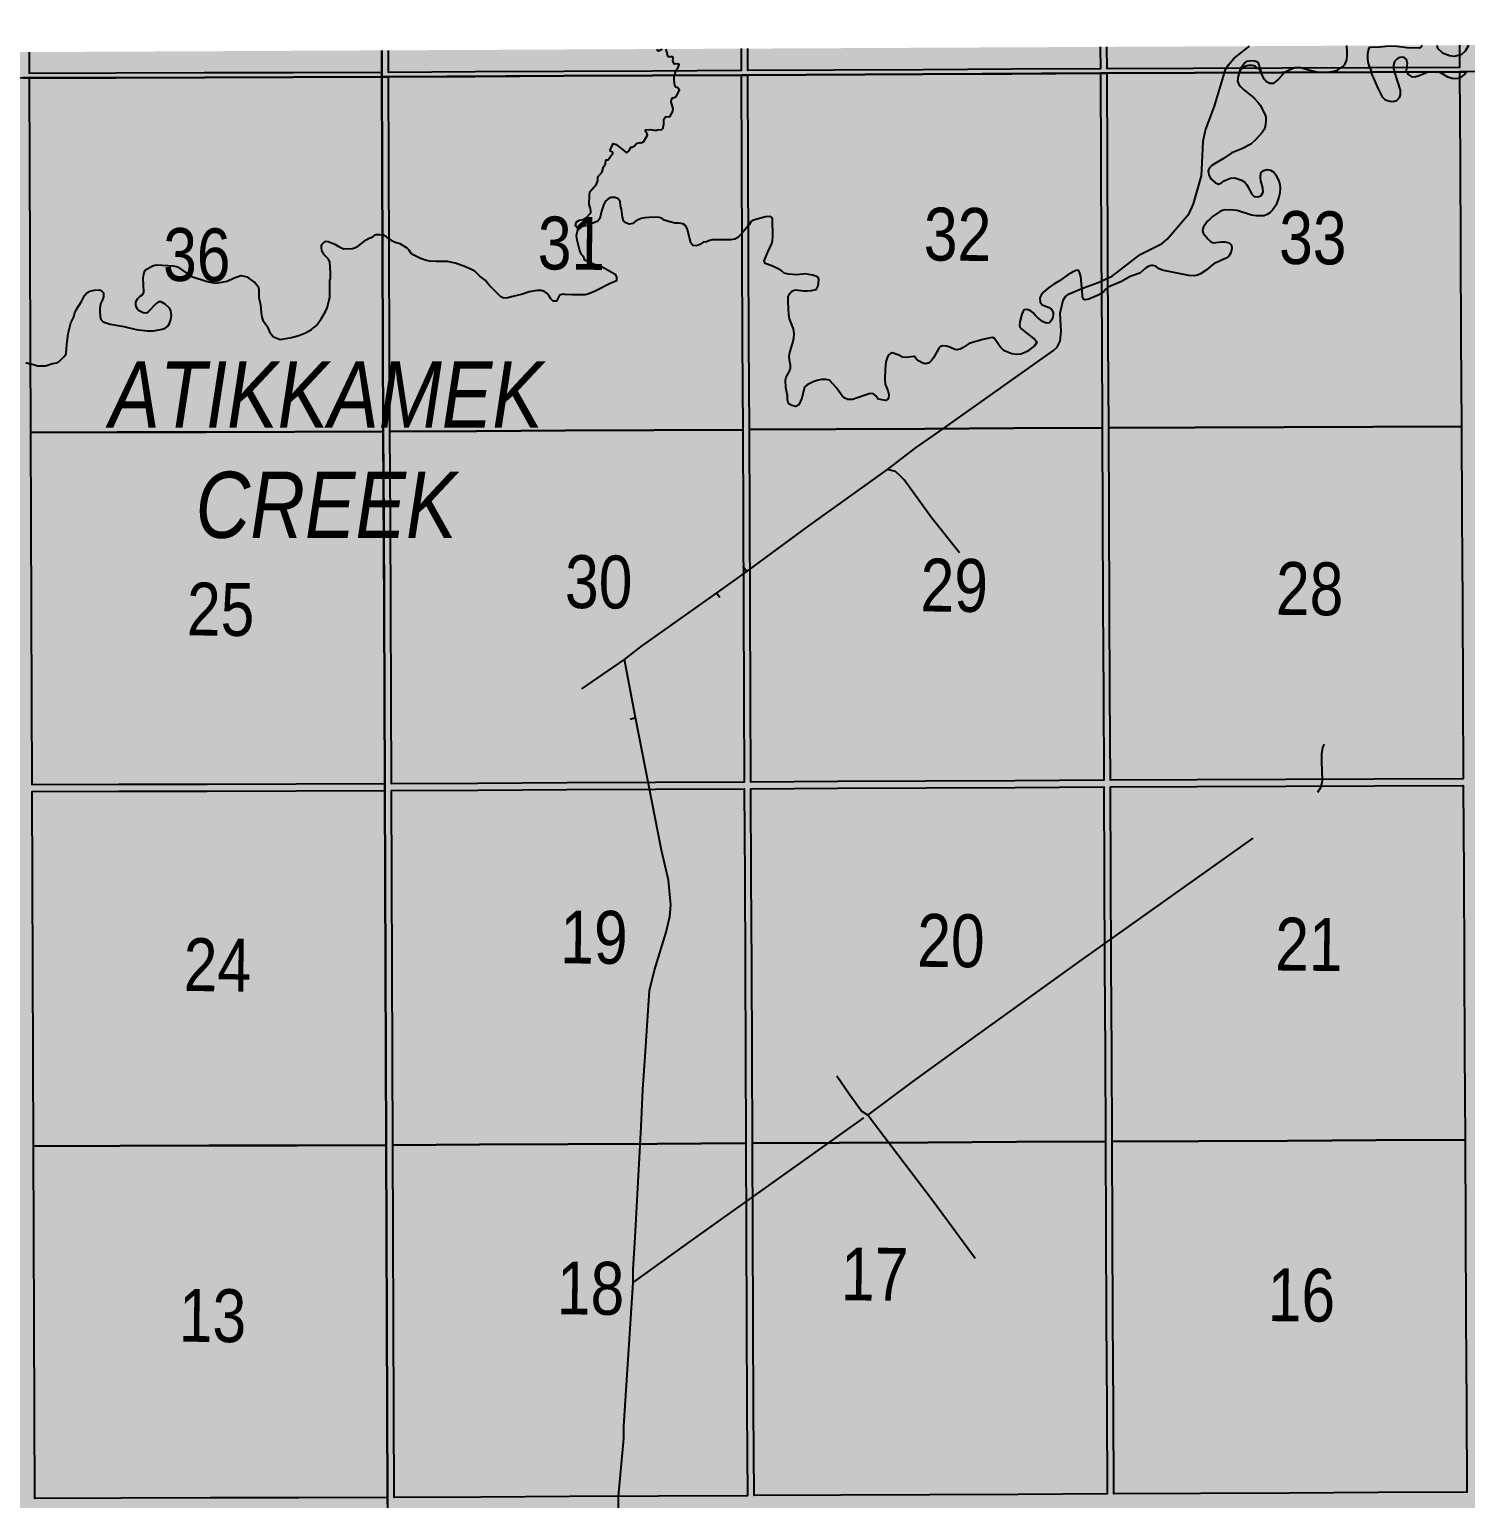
# Model space of a CAD drawing. Extents: x 513823 to 521440, y 6029490 to 6033352.
# Drawn here: x 518799.2 to 519016.2, y 6030635.1 to 6030857 of the extents above; entities that cross this region are included whole.
import ezdxf

# ---------------------------------------------------------------- set-up
doc = ezdxf.new("R2010")
doc.units = 0
doc.header["$LTSCALE"] = 5
doc.linetypes.add('DASHED2', pattern=[9.525, 6.35, -3.175])
for name, color, linetype in [('RoadSeg', 57, 'DASHED2'), ('T-WATER', 160, 'Continuous'), ('Townships', 57, 'Continuous')]:
    doc.layers.add(name, color=color, linetype=linetype)
doc.layers.add('ROUTE-MAP-BACKGROUND-H', color=7, linetype='Continuous', true_color=0xf0ebff)
doc.layers.add('Sections', color=7, linetype='Continuous', true_color=0x13f661)
doc.styles.add('120', font='ARIALN.TTF', dxfattribs={"height": 13})
doc.styles.add('TXT', font='ARIALN.TTF', dxfattribs={"height": 0.2})

msp = doc.modelspace()

# ---------------------------------------------------------------- hatches: boundary and pattern name
at = {"layer": 'ROUTE-MAP-BACKGROUND-H'}
h = msp.add_hatch(color=256, dxfattribs=at)
h.dxf.hatch_style = 1
h.paths.add_polyline_path([(519556.633, 6029881.078), (518576.608, 6029875.664), (518575.923, 6030199.848), (518525.91, 6030199.804), (518524.729, 6030852.267), (519506.704, 6030857.03), (519512.062, 6030209.867), (519553.826, 6030210.196)])

# ---------------------------------------------------------------- linework, layer by layer
at = {"layer": 'RoadSeg'}
for p, q in [((518957.84, 6030817.741), (518958.472, 6030818.007)), ((518907.625, 6030775.152), (518907.025, 6030775.917)), ((518903.03, 6030771.888), (518907.625, 6030775.152)), ((518903.529, 6030771.189), (518903.03, 6030771.888)), ((518882.684, 6030757.403), (518889.144, 6030761.866)), ((518890.809, 6030753.108), (518889.144, 6030761.866)), ((518890.01, 6030752.841), (518890.809, 6030753.108))]:
    msp.add_line(p, q, dxfattribs=at)
for points in [[(518958.472, 6030818.007), (518960.67, 6030818.773), (518962.801, 6030819.739), (518966.997, 6030823.035), (518970.326, 6030824.667), (518971.092, 6030825.366), (518974.422, 6030829.229), (518975.088, 6030830.661), (518976.287, 6030834.923), (518976.453, 6030837.92), (518976.553, 6030840.151), (518976.886, 6030841.783), (518978.252, 6030845.412), (518979.883, 6030850.973), (518980.34, 6030851.685), (518981.215, 6030852.705), (518983.51, 6030854.493)], [(519011.802, 6030854.63), (519011.917, 6030854.17), (519012.683, 6030853.471), (519013.715, 6030853.104), (519014.514, 6030853.004), (519015.58, 6030853.271), (519016.179, 6030853.804), (519016.661, 6030854.654)], [(518928.846, 6030790.562), (518933.198, 6030793.866), (518936.795, 6030796.396), (518953.943, 6030808.517), (518954.476, 6030809.05), (518954.942, 6030809.916), (518955.076, 6030811.414), (518954.909, 6030814.145), (518955.375, 6030816.109), (518955.742, 6030816.675), (518956.274, 6030817.108), (518957.84, 6030817.741)], [(518907.625, 6030775.152), (518916.982, 6030782.045), (518928.846, 6030790.562)], [(518939.725, 6030777.949), (518935.563, 6030783.21), (518931.367, 6030788.971), (518930.768, 6030789.604), (518930.079, 6030790.242), (518928.846, 6030790.562)], [(518889.144, 6030761.866), (518891.641, 6030763.797), (518903.03, 6030771.888)], [(518890.443, 6030667.73), (518890.443, 6030669.695), (518890.76, 6030674.61), (518891.641, 6030691.239), (518891.901, 6030696.898), (518892.241, 6030701.928), (518892.907, 6030711.851), (518893.639, 6030714.914), (518895.438, 6030720.675), (518895.97, 6030723.039), (518896.137, 6030724.771), (518895.771, 6030728.533), (518894.705, 6030733.029), (518890.809, 6030753.108)], [(518925.86, 6030693.002), (518932.632, 6030698.065), (518941.19, 6030704.225), (518958.206, 6030716.479), (518993.869, 6030741.786), (518994.368, 6030742.619), (518994.535, 6030743.551), (518994.468, 6030746.415), (518994.468, 6030747.614), (518994.601, 6030748.546), (518994.834, 6030749.045)], [(518925.86, 6030693.002), (518924.905, 6030693.641), (518923.042, 6030696.2), (518921.211, 6030698.897)], [(518890.443, 6030667.73), (518899.4, 6030674.19), (518925.86, 6030693.002)], [(518942.089, 6030671.359), (518938.093, 6030676.854), (518935.496, 6030680.35), (518927.404, 6030691.005), (518925.86, 6030693.002)], [(518896.503, 6030621.178), (518888.578, 6030632.067), (518888.212, 6030633.232), (518888.245, 6030635.43), (518889.044, 6030644.187), (518889.044, 6030646.019), (518890.443, 6030667.73)]]:
    msp.add_lwpolyline(points, dxfattribs=at)
at = {"layer": 'Sections', "color": 8}
for points in [[(518852.478, 6030853.857), (518852.491, 6030850.523), (518839.099, 6030850.484), (518825.708, 6030850.444), (518812.317, 6030850.405), (518799.26, 6030850.366), (518799.248, 6030853.599)], [(518906.737, 6030854.12), (518906.752, 6030850.8), (518893.354, 6030850.731), (518879.956, 6030850.663), (518866.558, 6030850.595), (518853.495, 6030850.528), (518853.482, 6030853.862)], [(518960.998, 6030854.384), (518961.013, 6030851.076), (518947.615, 6030851.008), (518934.217, 6030850.94), (518920.819, 6030850.871), (518907.756, 6030850.805), (518907.742, 6030854.125)], [(519015.25, 6030854.647), (519015.267, 6030851.287), (519001.871, 6030851.235), (518988.475, 6030851.183), (518975.078, 6030851.131), (518962.017, 6030851.08), (518962.002, 6030854.388)]]:
    msp.add_lwpolyline(points, dxfattribs=at)
for points in [[(518812.519, 6030796.173), (518799.458, 6030796.136), (518799.409, 6030809.526), (518799.36, 6030822.915), (518799.311, 6030836.306), (518799.263, 6030849.697), (518812.319, 6030849.735), (518825.711, 6030849.775), (518839.102, 6030849.814), (518852.493, 6030849.854), (518852.547, 6030836.461), (518852.6, 6030823.069), (518852.654, 6030809.678), (518852.707, 6030796.287), (518839.311, 6030796.249), (518825.915, 6030796.211)], [(518866.779, 6030796.358), (518853.712, 6030796.292), (518853.658, 6030809.683), (518853.604, 6030823.074), (518853.551, 6030836.466), (518853.498, 6030849.859), (518866.561, 6030849.925), (518879.959, 6030849.994), (518893.357, 6030850.062), (518906.755, 6030850.13), (518906.812, 6030836.738), (518906.87, 6030823.345), (518906.929, 6030809.954), (518906.987, 6030796.563), (518893.585, 6030796.495), (518880.182, 6030796.426)], [(518921.059, 6030796.634), (518907.991, 6030796.568), (518907.933, 6030809.959), (518907.875, 6030823.35), (518907.817, 6030836.743), (518907.759, 6030850.135), (518920.822, 6030850.202), (518934.22, 6030850.27), (518947.618, 6030850.338), (518961.016, 6030850.407), (518961.078, 6030837.014), (518961.141, 6030823.621), (518961.204, 6030810.23), (518961.267, 6030796.838), (518947.864, 6030796.77), (518934.462, 6030796.702)], [(518975.337, 6030796.896), (518962.271, 6030796.842), (518962.208, 6030810.234), (518962.145, 6030823.625), (518962.083, 6030837.018), (518962.02, 6030850.411), (518975.081, 6030850.461), (518988.478, 6030850.513), (519001.874, 6030850.565), (519015.27, 6030850.617), (519015.338, 6030837.227), (519015.406, 6030823.837), (519015.473, 6030810.448), (519015.541, 6030797.059), (519002.14, 6030797.005), (518988.739, 6030796.95)], [(518812.72, 6030742.95), (518799.654, 6030742.914), (518799.606, 6030755.969), (518799.557, 6030769.358), (518799.508, 6030782.747), (518799.458, 6030796.136), (518812.519, 6030796.173), (518825.915, 6030796.211), (518839.311, 6030796.249), (518852.707, 6030796.287), (518852.761, 6030782.896), (518852.815, 6030769.505), (518852.869, 6030756.114), (518852.921, 6030743.058), (518839.521, 6030743.022), (518826.12, 6030742.986)], [(518866.998, 6030743.129), (518853.926, 6030743.063), (518853.873, 6030756.119), (518853.819, 6030769.51), (518853.766, 6030782.901), (518853.712, 6030796.292), (518866.779, 6030796.358), (518880.182, 6030796.426), (518893.585, 6030796.495), (518906.987, 6030796.563), (518907.046, 6030783.171), (518907.104, 6030769.78), (518907.162, 6030756.389), (518907.219, 6030743.333), (518893.812, 6030743.265), (518880.405, 6030743.197)], [(518921.296, 6030743.404), (518908.224, 6030743.338), (518908.167, 6030756.394), (518908.108, 6030769.785), (518908.05, 6030783.176), (518907.991, 6030796.568), (518921.059, 6030796.634), (518934.462, 6030796.702), (518947.864, 6030796.77), (518961.267, 6030796.838), (518961.33, 6030783.447), (518961.393, 6030770.055), (518961.456, 6030756.664), (518961.517, 6030743.607), (518948.11, 6030743.539), (518934.703, 6030743.471)], [(518975.593, 6030743.667), (518962.521, 6030743.611), (518962.46, 6030756.668), (518962.397, 6030770.059), (518962.334, 6030783.451), (518962.271, 6030796.842), (518975.337, 6030796.896), (518988.739, 6030796.95), (519002.14, 6030797.005), (519015.541, 6030797.059), (519015.609, 6030783.671), (519015.677, 6030770.282), (519015.745, 6030756.893), (519015.811, 6030743.839), (519002.405, 6030743.781), (518988.999, 6030743.724)], [(518867.222, 6030688.561), (518854.145, 6030688.496), (518854.091, 6030701.886), (518854.037, 6030715.277), (518853.984, 6030728.668), (518853.93, 6030742.059), (518867.002, 6030742.125), (518880.409, 6030742.193), (518893.817, 6030742.261), (518907.224, 6030742.328), (518907.282, 6030728.937), (518907.341, 6030715.546), (518907.399, 6030702.155), (518907.457, 6030688.764), (518894.046, 6030688.696), (518880.634, 6030688.629)], [(518921.538, 6030688.834), (518908.462, 6030688.769), (518908.403, 6030702.16), (518908.345, 6030715.551), (518908.286, 6030728.942), (518908.228, 6030742.333), (518921.3, 6030742.4), (518934.708, 6030742.467), (518948.115, 6030742.535), (518961.522, 6030742.603), (518961.585, 6030729.211), (518961.648, 6030715.82), (518961.711, 6030702.428), (518961.774, 6030689.037), (518948.362, 6030688.969), (518934.95, 6030688.902)], [(519016.088, 6030689.279), (519002.677, 6030689.219), (518989.266, 6030689.159), (518975.854, 6030689.099), (518962.778, 6030689.041), (518962.715, 6030702.433), (518962.652, 6030715.824), (518962.589, 6030729.216), (518962.526, 6030742.607), (518975.597, 6030742.663), (518989.004, 6030742.72), (519002.41, 6030742.777), (519015.816, 6030742.834), (519015.884, 6030729.446), (519015.952, 6030716.057), (519016.02, 6030702.668)], [(518812.925, 6030688.387), (518799.855, 6030688.353), (518799.806, 6030701.742), (518799.757, 6030715.132), (518799.707, 6030728.521), (518799.658, 6030741.91), (518812.724, 6030741.945), (518826.124, 6030741.982), (518839.525, 6030742.018), (518852.926, 6030742.054), (518852.979, 6030728.663), (518853.033, 6030715.272), (518853.087, 6030701.881), (518853.141, 6030688.491), (518839.736, 6030688.456), (518826.331, 6030688.421)], [(518962.778, 6030689.041), (518975.854, 6030689.099), (518989.266, 6030689.159), (519002.677, 6030689.219), (519016.088, 6030689.279), (519016.156, 6030675.89), (519016.224, 6030662.501), (519016.292, 6030649.112), (519016.358, 6030636.058), (519002.942, 6030635.995), (518989.526, 6030635.933), (518976.11, 6030635.871), (518963.029, 6030635.81), (518962.967, 6030648.867), (518962.904, 6030662.258), (518962.841, 6030675.65)], [(518813.126, 6030635.163), (518800.051, 6030635.131), (518800.003, 6030648.185), (518799.954, 6030661.575), (518799.905, 6030674.964), (518799.855, 6030688.353), (518812.925, 6030688.387), (518826.331, 6030688.421), (518839.736, 6030688.456), (518853.141, 6030688.491), (518853.195, 6030675.1), (518853.249, 6030661.709), (518853.302, 6030648.318), (518853.355, 6030635.262), (518839.945, 6030635.229), (518826.536, 6030635.196)], [(518867.441, 6030635.332), (518854.359, 6030635.267), (518854.307, 6030648.323), (518854.253, 6030661.714), (518854.199, 6030675.105), (518854.145, 6030688.496), (518867.222, 6030688.561), (518880.634, 6030688.629), (518894.046, 6030688.696), (518907.457, 6030688.764), (518907.516, 6030675.372), (518907.574, 6030661.981), (518907.633, 6030648.59), (518907.69, 6030635.534), (518894.273, 6030635.466), (518880.857, 6030635.399)], [(518921.775, 6030635.604), (518908.694, 6030635.539), (518908.637, 6030648.595), (518908.578, 6030661.986), (518908.52, 6030675.377), (518908.462, 6030688.769), (518921.538, 6030688.834), (518934.95, 6030688.902), (518948.362, 6030688.969), (518961.774, 6030689.037), (518961.837, 6030675.645), (518961.9, 6030662.254), (518961.963, 6030648.862), (518962.024, 6030635.805), (518948.608, 6030635.738), (518935.192, 6030635.671)]]:
    msp.add_lwpolyline(points, close=True, dxfattribs=at)
at = {"layer": 'T-WATER'}
for points in [[(518894.802, 6030854.062), (518894.664, 6030853.928), (518894.274, 6030853.726), (518894.157, 6030853.778), (518894.08, 6030854.059)], [(518896.728, 6030850.081), (518896.792, 6030850.392), (518896.932, 6030850.752), (518896.973, 6030850.858), (518897.23, 6030851.294), (518897.378, 6030851.737), (518897.191, 6030851.822), (518896.682, 6030851.785), (518896.427, 6030852.21), (518896.5, 6030852.736), (518896.423, 6030852.825), (518896.308, 6030852.873), (518895.787, 6030852.864), (518895.68, 6030852.917), (518895.579, 6030853.488), (518895.424, 6030853.963), (518895.362, 6030854.065)], [(518988.834, 6030850.517), (518988.874, 6030850.565), (518989.318, 6030850.837), (518990.144, 6030851.191), (518990.381, 6030851.293), (518990.994, 6030851.33), (518991.487, 6030851.24), (518991.598, 6030851.197), (518992.081, 6030851.008), (518993.229, 6030850.695), (518993.898, 6030850.573), (518995.182, 6030850.557), (518996.297, 6030850.705), (518996.809, 6030850.88), (518997.329, 6030851.219), (518997.652, 6030851.43), (518997.969, 6030851.826), (518998.221, 6030852.45), (518998.306, 6030853.134), (518998.304, 6030853.812), (518998.237, 6030854.372), (518998.15, 6030854.564)], [(519009.625, 6030854.619), (519009.401, 6030854.285), (519009.198, 6030854.191), (519007.301, 6030854.262), (519005.845, 6030854.43), (519004.647, 6030854.478), (519003.147, 6030854.342), (519001.68, 6030854.298), (519001.495, 6030854.033), (519001.366, 6030853.297), (519001.348, 6030852.679), (519001.405, 6030852.116), (519001.557, 6030851.564), (519001.681, 6030851.236), (519001.935, 6030850.568)], [(518982.004, 6030850.49), (518982.166, 6030851.013), (518982.25, 6030851.161), (518982.424, 6030851.467), (518982.735, 6030851.858), (518983.171, 6030852.205), (518983.81, 6030852.354), (518984.309, 6030852.3), (518984.587, 6030852.193), (518984.828, 6030851.996), (518985.09, 6030851.172), (518985.302, 6030850.503)], [(519007.305, 6030850.611), (519007.252, 6030850.741), (519007.287, 6030851.267), (519007.29, 6030851.28), (519007.405, 6030851.878), (519007.266, 6030852.468), (519006.845, 6030852.829), (519006.244, 6030852.795), (519005.805, 6030852.556), (519005.441, 6030852.177), (519005.27, 6030851.639), (519005.285, 6030851.273), (519005.29, 6030851.141), (519005.409, 6030850.604)], [(518889.832, 6030838.682), (518890.094, 6030839.22), (518890.375, 6030839.226), (518890.582, 6030839.383), (518890.959, 6030839.809), (518891.423, 6030839.954), (518891.618, 6030839.91), (518892.025, 6030840.021), (518892.626, 6030841.067), (518892.515, 6030841.368), (518892.268, 6030841.657), (518892.376, 6030841.845), (518893.035, 6030841.903), (518893.563, 6030841.801), (518894.026, 6030841.813), (518894.099, 6030841.869), (518894.597, 6030841.923), (518894.706, 6030841.866), (518894.956, 6030842.113), (518895.078, 6030842.78), (518895.094, 6030843.452), (518895.313, 6030843.826), (518896.037, 6030843.866), (518896.264, 6030844.42), (518896.374, 6030844.571), (518896.461, 6030845.021), (518896.199, 6030846.077), (518896.206, 6030846.436), (518896.398, 6030846.676), (518896.7, 6030846.757), (518896.946, 6030846.899), (518897.45, 6030847.861), (518897.174, 6030848.224), (518896.874, 6030848.316), (518896.754, 6030848.614), (518896.618, 6030849.307), (518896.649, 6030849.897), (518896.691, 6030850.103)], [(518981.967, 6030850.513), (518981.801, 6030849.976), (518981.711, 6030849.19), (518981.902, 6030848.728), (518982.234, 6030848.328), (518982.635, 6030847.945), (518984.172, 6030846.698), (518984.864, 6030846), (518985.149, 6030845.587), (518985.861, 6030844.24), (518985.984, 6030843.747), (518986.001, 6030843.161), (518985.915, 6030842.369), (518985.741, 6030841.9), (518985.437, 6030841.434), (518984.458, 6030840.323), (518983.708, 6030839.678), (518982.375, 6030838.979), (518980.879, 6030838.365), (518979.607, 6030837.511), (518978.234, 6030836.744), (518977.84, 6030836.46), (518977.508, 6030836.114), (518977.305, 6030835.693), (518977.378, 6030835.042), (518977.662, 6030834.516), (518978.394, 6030833.871), (518978.843, 6030833.649), (518979.309, 6030833.845), (518979.727, 6030834.145), (518980.172, 6030834.372), (518980.67, 6030834.573), (518981.304, 6030834.591), (518982.334, 6030834.256), (518982.828, 6030833.959), (518983.133, 6030833.564), (518983.896, 6030832.143), (518984.257, 6030831.804), (518984.851, 6030831.757), (518985.314, 6030831.951), (518985.583, 6030832.422), (518985.569, 6030833.076), (518985.264, 6030834.164), (518985.192, 6030834.66), (518985.257, 6030835.3), (518985.308, 6030835.4), (518985.686, 6030835.726), (518986.175, 6030835.887), (518986.725, 6030835.764), (518987.2, 6030835.477), (518987.527, 6030835.04), (518987.958, 6030834.119), (518988.107, 6030833.604), (518988.152, 6030833.017), (518988.103, 6030832.311), (518987.947, 6030831.669), (518987.541, 6030830.547), (518987.27, 6030830.086), (518986.949, 6030829.672), (518986.589, 6030829.326), (518986.2, 6030829.049), (518985.694, 6030828.888), (518984.522, 6030828.886), (518983.827, 6030828.968), (518981.665, 6030829.653), (518981.094, 6030829.731), (518979.786, 6030829.752), (518979.138, 6030829.584), (518977.895, 6030828.698), (518977.54, 6030828.37), (518977.198, 6030828.036), (518976.598, 6030827.222), (518976.414, 6030826.715), (518976.541, 6030826.232), (518977.239, 6030825.414), (518977.581, 6030825.044), (518978.035, 6030824.802), (518979.279, 6030824.954), (518979.78, 6030824.954), (518980.451, 6030824.77), (518980.805, 6030824.435), (518980.86, 6030823.944), (518980.818, 6030823.724), (518980.736, 6030823.296), (518980.423, 6030822.792), (518980.023, 6030822.479), (518979.084, 6030822.079), (518978.123, 6030821.593), (518977.718, 6030821.306), (518976.982, 6030820.649), (518976.135, 6030820.121)], [(518988.798, 6030850.539), (518988.445, 6030850.117), (518987.883, 6030849.443), (518987.107, 6030848.842), (518986.607, 6030848.832), (518986.078, 6030849.102), (518985.756, 6030849.527), (518985.288, 6030850.456), (518985.266, 6030850.525)], [(519005.409, 6030850.604), (519005.429, 6030850.514), (519006.292, 6030847.858), (519006.293, 6030847.137), (519006.112, 6030846.671), (519005.757, 6030846.253), (519005.209, 6030846.108), (519004.71, 6030846.133), (519004.09, 6030846.324), (519003.69, 6030846.753), (519002.969, 6030848.149), (519001.899, 6030850.59)], [(519007.305, 6030850.611), (519007.443, 6030850.268), (519007.944, 6030849.92), (519008.499, 6030849.884), (519009.022, 6030850.031), (519010.508, 6030850.623)], [(519016.365, 6030850.647), (519016.355, 6030850.635), (519016.241, 6030850.502), (519016.051, 6030850.281), (519015.675, 6030849.944), (519015.241, 6030849.686), (519014.719, 6030849.569), (519014.119, 6030849.605), (519013.5, 6030849.792), (519012.561, 6030850.351), (519011.984, 6030850.629)], [(518882.096, 6030826.951), (518881.752, 6030827.335), (518881.845, 6030827.886), (518882.36, 6030828.193), (518882.92, 6030828.331), (518883.343, 6030828.567), (518884.034, 6030829.332), (518884.054, 6030829.589), (518883.984, 6030829.972), (518883.799, 6030830.603), (518883.838, 6030832.004), (518883.917, 6030832.494), (518884.9, 6030833.653), (518885.089, 6030834.228), (518885.119, 6030834.65), (518885.197, 6030834.851), (518885.7, 6030835.403), (518885.826, 6030835.695), (518885.961, 6030836.26), (518886.287, 6030836.741), (518886.305, 6030837.227), (518886.378, 6030837.314), (518886.665, 6030837.328), (518887.124, 6030838.001), (518887.368, 6030838.245), (518887.384, 6030838.454), (518886.994, 6030838.641), (518886.984, 6030838.763), (518887.412, 6030839.776), (518887.863, 6030839.64), (518889.051, 6030838.744), (518889.454, 6030838.377), (518889.832, 6030838.682)], [(518910.796, 6030823.39), (518911.365, 6030824.668), (518911.498, 6030825.157), (518911.547, 6030825.72), (518911.477, 6030828.455), (518911.432, 6030828.554), (518911.169, 6030828.783), (518910.418, 6030828.702), (518908.641, 6030828.235), (518908.288, 6030827.989), (518907.9, 6030827.45), (518907.823, 6030827.358), (518906.824, 6030826.163), (518906.622, 6030825.921), (518906.26, 6030825.576), (518905.814, 6030825.349), (518905.198, 6030825.256), (518902.446, 6030825.232), (518901.956, 6030825.135), (518901.422, 6030824.912), (518901.122, 6030824.924), (518900.513, 6030824.513), (518900.002, 6030824.336), (518899.434, 6030824.375), (518899.162, 6030824.801), (518898.604, 6030826.975), (518898.368, 6030827.405), (518897.958, 6030827.666), (518897.384, 6030827.768), (518896.716, 6030827.775), (518895.637, 6030828.055), (518895.14, 6030828.233), (518894.747, 6030828.521), (518894.179, 6030828.656), (518892.841, 6030828.632), (518892.218, 6030828.574), (518891.667, 6030828.455), (518891.18, 6030828.273), (518890.74, 6030828.023), (518890.371, 6030827.705), (518889.816, 6030827.586), (518889.342, 6030827.788), (518888.973, 6030828.093), (518888.842, 6030828.64), (518888.703, 6030829.871), (518888.547, 6030830.421), (518888.462, 6030831.008), (518888.178, 6030831.422), (518887.722, 6030831.638), (518887.071, 6030831.632), (518886.625, 6030831.408), (518886.252, 6030831.087), (518885.996, 6030830.65), (518885.66, 6030829.569), (518885.391, 6030828.46), (518885.121, 6030828.037), (518883.624, 6030827.474), (518882.526, 6030827.212), (518882.096, 6030826.951)], [(518882.096, 6030826.951), (518881.85, 6030825.845), (518881.909, 6030825.239), (518882.336, 6030823.624), (518882.493, 6030823.246), (518882.54, 6030823.134), (518882.866, 6030822.764), (518883.053, 6030822.26), (518884.458, 6030821.636), (518885.963, 6030821.059), (518887.712, 6030820.064), (518887.947, 6030819.602), (518887.917, 6030819.063), (518887.457, 6030818.829), (518886.955, 6030818.654), (518884.715, 6030817.478), (518883.747, 6030817.075), (518883.2, 6030816.951), (518882.546, 6030816.916), (518881.178, 6030816.928), (518880.061, 6030816.999), (518879.863, 6030817.012), (518879.326, 6030816.883), (518878.876, 6030815.965), (518878.334, 6030815.986), (518877.987, 6030816.315), (518877.729, 6030816.747), (518877.429, 6030817.116), (518877.066, 6030817.431), (518876.527, 6030817.566), (518875.893, 6030817.581), (518874.729, 6030817.392), (518873.715, 6030817.021), (518872.065, 6030816.638), (518871.53, 6030816.459), (518870.93, 6030816.423), (518870.435, 6030816.615), (518868.716, 6030818.371), (518868.097, 6030819.132), (518867.285, 6030819.753), (518866.564, 6030820.468), (518866.117, 6030820.732), (518865.131, 6030821.16), (518863.595, 6030821.692), (518863.039, 6030821.827), (518862.466, 6030821.944), (518860.671, 6030821.966), (518859.669, 6030822.026), (518859.238, 6030822.107), (518858.337, 6030822.435), (518857.221, 6030822.993), (518857.036, 6030823.114), (518856.931, 6030823.183), (518856.581, 6030823.713), (518856.329, 6030823.963), (518855.234, 6030824.646), (518854.498, 6030824.86), (518854.073, 6030825.052), (518853.56, 6030825.413), (518853.167, 6030825.689), (518852.616, 6030825.975), (518852.548, 6030825.986)], [(518819.748, 6030811.905), (518820.142, 6030812.218), (518820.405, 6030812.626), (518820.624, 6030813.213), (518820.688, 6030813.828), (518820.617, 6030814.504), (518820.476, 6030814.886), (518819.768, 6030815.538), (518819.131, 6030815.867), (518818.736, 6030815.857), (518818.324, 6030815.595), (518817.347, 6030814.494), (518816.931, 6030814.178), (518816.432, 6030814.232), (518815.735, 6030814.571), (518815.534, 6030814.795), (518815.303, 6030815.382), (518815.332, 6030815.885), (518815.617, 6030816.37), (518815.963, 6030816.708), (518816.363, 6030816.989), (518816.52, 6030817.333), (518816.426, 6030819.451), (518816.526, 6030820.064), (518816.695, 6030820.534), (518816.805, 6030820.684), (518817.471, 6030821.134), (518818.018, 6030821.355), (518818.508, 6030821.459), (518820.989, 6030821.311), (518821.641, 6030821.141), (518823.236, 6030820.045), (518823.704, 6030819.729), (518824.208, 6030819.538), (518825.184, 6030819.273), (518825.793, 6030819.063), (518826.297, 6030818.888), (518827.426, 6030818.704), (518828.579, 6030818.873), (518829.133, 6030819.015), (518830.066, 6030819.463), (518831.022, 6030819.826), (518831.219, 6030819.851), (518832.149, 6030819.636), (518832.513, 6030819.325), (518833.341, 6030818.769), (518833.807, 6030818.204), (518833.884, 6030817.767), (518833.928, 6030816.501), (518834.134, 6030815.468), (518834.243, 6030814.205), (518834.354, 6030813.562), (518834.52, 6030813.092), (518835.089, 6030812.26), (518835.333, 6030811.827), (518835.517, 6030811.319), (518835.803, 6030810.93), (518836.142, 6030810.593), (518837.1, 6030810.167), (518838.855, 6030810.472), (518839.967, 6030810.792), (518840.944, 6030811.199), (518841.838, 6030811.697), (518842.627, 6030812.315), (518843.306, 6030813.286), (518843.987, 6030814.424), (518844.209, 6030814.951), (518844.62, 6030816.553), (518844.619, 6030818.654), (518844.642, 6030819.151), (518844.711, 6030819.359), (518844.729, 6030820.285), (518844.617, 6030821.848), (518844.418, 6030822.305), (518843.731, 6030823.021), (518843.705, 6030823.066), (518843.48, 6030823.447), (518843.358, 6030824.033), (518843.359, 6030824.324), (518843.477, 6030824.601), (518843.815, 6030824.949), (518844.038, 6030825.038), (518844.364, 6030824.979), (518845.384, 6030824.609), (518845.782, 6030824.334), (518846.701, 6030823.869), (518848.027, 6030823.91), (518848.519, 6030824.105), (518848.951, 6030824.345), (518850.115, 6030825.246), (518850.592, 6030825.504)], [(518850.592, 6030825.504), (518851.108, 6030825.678), (518851.456, 6030826.011), (518851.626, 6030826.062), (518852.13, 6030826.055), (518852.548, 6030825.986)], [(518935.813, 6030807.409), (518935.485, 6030806.998), (518935.129, 6030806.668), (518934.652, 6030806.516), (518934.381, 6030806.583), (518934.086, 6030806.656), (518933.638, 6030806.925), (518933.246, 6030807.235), (518932.97, 6030807.558), (518932.843, 6030807.593), (518931.609, 6030807.447), (518931.115, 6030807.524), (518930.572, 6030807.812), (518929.546, 6030808.148), (518929.306, 6030808.081), (518929.023, 6030807.846), (518928.785, 6030807.407), (518928.625, 6030806.801), (518928.504, 6030805.688), (518928.449, 6030804.124), (518928.503, 6030803.433), (518928.93, 6030802.462), (518929.067, 6030801.885), (518929.03, 6030801.377), (518928.983, 6030801.28), (518928.607, 6030800.956), (518927.463, 6030801.162), (518927.112, 6030801.67), (518926.736, 6030801.975), (518926.239, 6030802.031), (518923.583, 6030801.122), (518922.876, 6030801.124), (518922.427, 6030801.342), (518922.028, 6030801.691), (518921.098, 6030802.923), (518920.119, 6030804.029), (518919.563, 6030804.136), (518918.893, 6030804.122), (518918.225, 6030803.986), (518917.624, 6030803.809), (518916.719, 6030803.357), (518916.324, 6030802.962), (518915.91, 6030801.331), (518915.469, 6030800.31), (518915.03, 6030800.044), (518914.4, 6030800.236), (518913.967, 6030800.484), (518913.836, 6030800.679), (518913.775, 6030801.051), (518913.764, 6030801.734), (518913.479, 6030802.891), (518913.458, 6030804.076), (518913.568, 6030804.474), (518913.996, 6030805.299), (518914.19, 6030805.802), (518914.228, 6030806.301), (518914.067, 6030807.051), (518914.003, 6030807.619), (518914.082, 6030808.216), (518914.589, 6030809.879), (518914.717, 6030810.452), (518914.749, 6030811.021), (518914.633, 6030811.805), (518914.068, 6030813.308), (518913.947, 6030813.854), (518913.847, 6030815.909), (518913.862, 6030816.607), (518914.07, 6030817.062), (518914.423, 6030817.464), (518914.887, 6030817.673), (518916.203, 6030817.516), (518916.702, 6030817.517), (518917.395, 6030817.578), (518918.019, 6030817.749), (518918.109, 6030817.806), (518918.344, 6030818.172), (518918.458, 6030818.659), (518918.486, 6030819.275), (518918.359, 6030819.532), (518918.018, 6030819.743), (518917.544, 6030819.906), (518916.406, 6030820.121), (518915.173, 6030819.977), (518913.909, 6030820.072), (518913.271, 6030820.22), (518912.789, 6030820.61), (518912.319, 6030820.85), (518911.366, 6030821.292), (518910.386, 6030821.659), (518910.215, 6030822.088), (518910.796, 6030823.39)], [(518976.135, 6030820.121), (518975.685, 6030819.903), (518975.169, 6030819.812), (518974.352, 6030819.83), (518970.32, 6030820.656), (518969.79, 6030820.928), (518969.398, 6030821.255), (518968.912, 6030821.373), (518968.69, 6030821.372), (518968.218, 6030821.225), (518967.801, 6030820.951), (518966.978, 6030820.209), (518965.521, 6030819.694), (518964.174, 6030818.931), (518962.197, 6030818.071), (518962.135, 6030818.022), (518961.797, 6030817.745), (518961.48, 6030817.384), (518961.134, 6030817.124), (518961.1, 6030817.098), (518960.667, 6030816.857), (518959.263, 6030816.265), (518958.721, 6030816.186), (518958.499, 6030816.245), (518958.288, 6030816.611), (518958.285, 6030816.806), (518958.271, 6030817.509), (518958.048, 6030819.722), (518957.866, 6030820.365), (518957.773, 6030820.566), (518957.453, 6030820.64), (518956.983, 6030820.474), (518956.079, 6030819.952), (518954.854, 6030819.065), (518953.97, 6030818.551), (518953.16, 6030817.997), (518952.424, 6030817.347), (518952.092, 6030816.958), (518951.88, 6030816.459), (518951.918, 6030815.835), (518952.208, 6030815.43), (518953.27, 6030815.02), (518953.639, 6030814.719), (518953.864, 6030814.271), (518953.901, 6030813.985), (518953.837, 6030813.581), (518953.645, 6030813.119), (518953.305, 6030812.715), (518952.807, 6030812.653), (518952.263, 6030812.91), (518951.492, 6030813.512), (518951.151, 6030813.88), (518950.792, 6030814.276), (518950.398, 6030814.585), (518949.918, 6030814.739), (518949.482, 6030814.669), (518949.345, 6030814.481), (518949.164, 6030814.016), (518948.853, 6030812.869), (518948.773, 6030812.37), (518948.834, 6030812.101), (518949.106, 6030811.772), (518949.49, 6030811.448), (518951.107, 6030810.203), (518951.395, 6030809.839), (518951.383, 6030809.703), (518951.112, 6030809.271), (518949.93, 6030808.381), (518949.486, 6030808.148), (518948.973, 6030807.961), (518948.413, 6030807.935), (518947.648, 6030808.035), (518946.651, 6030808.412), (518946.226, 6030808.704), (518945.874, 6030809.089), (518945.016, 6030810.324), (518944.743, 6030810.472), (518944.389, 6030810.444), (518943.272, 6030810.205), (518941.2, 6030809.577), (518940.299, 6030808.972), (518939.854, 6030808.744), (518939.349, 6030808.639), (518939.044, 6030808.657), (518938.25, 6030809.034), (518937.75, 6030809.194), (518937.168, 6030809.206), (518937.031, 6030809.163), (518936.829, 6030809.057), (518936.565, 6030808.794), (518935.813, 6030807.409)], [(518798.732, 6030806.714), (518799.385, 6030806.531), (518799.86, 6030806.397), (518800.481, 6030806.202), (518801.677, 6030806.223), (518802.714, 6030806.559), (518803.42, 6030806.685), (518803.762, 6030806.881), (518804.461, 6030807.557), (518804.763, 6030807.938), (518804.828, 6030808.155), (518804.896, 6030809.395), (518805.094, 6030811.1), (518805.515, 6030812.723), (518805.978, 6030813.634), (518806.114, 6030814.228), (518806.305, 6030814.689), (518807.128, 6030815.909), (518807.584, 6030816.856), (518807.915, 6030817.232), (518808.4, 6030817.493), (518809.009, 6030817.629), (518809.79, 6030817.686), (518810.103, 6030817.599), (518810.42, 6030817.248), (518810.422, 6030816.633), (518810.282, 6030816.155), (518809.997, 6030815.573), (518809.892, 6030814.906), (518809.886, 6030814.406), (518809.937, 6030813.686), (518810.057, 6030813.201), (518810.373, 6030812.829), (518811.425, 6030812.512), (518813.517, 6030812.141), (518815.363, 6030811.672), (518817.024, 6030811.505), (518817.988, 6030811.508), (518819.282, 6030811.724), (518819.748, 6030811.905)]]:
    msp.add_lwpolyline(points, dxfattribs=at)
msp.add_arc((518983.616, 6030849.803), 1.795, 21.34178, 156.71633, dxfattribs=at)
at = {"layer": 'Townships'}
for points in [[(518852.478, 6030853.857), (518852.491, 6030850.523), (518852.493, 6030849.854), (518825.711, 6030849.775), (518799.263, 6030849.697), (518798.258, 6030849.694), (518771.458, 6030849.631), (518744.993, 6030849.569), (518743.989, 6030849.567), (518717.207, 6030849.491), (518690.425, 6030849.416), (518689.755, 6030849.414), (518662.973, 6030849.338), (518636.525, 6030849.263), (518635.521, 6030849.261), (518608.739, 6030849.185), (518582.291, 6030849.109), (518581.286, 6030849.106), (518554.504, 6030849.029), (518528.056, 6030848.954), (518527.052, 6030848.951), (518527.05, 6030849.955), (518527.046, 6030852.279)], [(519177.974, 6030855.436), (519177.994, 6030852.084), (519177.998, 6030851.415), (519151.214, 6030851.28), (519124.763, 6030851.148), (519123.759, 6030851.143), (519096.974, 6030851.01), (519070.524, 6030850.878), (519069.52, 6030850.873), (519042.73, 6030850.747), (519016.275, 6030850.622), (519015.27, 6030850.617), (518988.478, 6030850.513), (518962.02, 6030850.411), (518961.016, 6030850.407), (518934.22, 6030850.27), (518907.759, 6030850.135), (518906.755, 6030850.13), (518879.959, 6030849.994), (518853.498, 6030849.859), (518852.493, 6030849.854), (518852.491, 6030850.523), (518852.478, 6030853.857)], [(518798.258, 6030849.694), (518799.263, 6030849.697), (518825.711, 6030849.775), (518852.493, 6030849.854), (518852.6, 6030823.069), (518852.707, 6030796.287), (518852.815, 6030769.505), (518852.921, 6030743.058), (518852.926, 6030742.054), (518853.033, 6030715.272), (518853.141, 6030688.491), (518853.249, 6030661.709), (518853.355, 6030635.262), (518853.359, 6030634.258), (518853.467, 6030607.476), (518853.574, 6030580.694), (518853.682, 6030553.912), (518853.788, 6030527.465), (518853.792, 6030526.461), (518826.955, 6030526.402), (518800.452, 6030526.344), (518799.448, 6030526.341), (518772.61, 6030526.266)], [(518853.359, 6030634.258), (518853.355, 6030635.262), (518853.249, 6030661.709), (518853.141, 6030688.491), (518853.033, 6030715.272), (518852.926, 6030742.054), (518852.921, 6030743.058), (518852.815, 6030769.505), (518852.707, 6030796.287), (518852.6, 6030823.069), (518852.493, 6030849.854), (518853.498, 6030849.859), (518879.959, 6030849.994), (518906.755, 6030850.13), (518907.759, 6030850.135), (518934.22, 6030850.27), (518961.016, 6030850.407), (518962.02, 6030850.411), (518988.478, 6030850.513), (519015.27, 6030850.617), (519016.275, 6030850.622)]]:
    msp.add_lwpolyline(points, dxfattribs=at)

# ---------------------------------------------------------------- texts
at = {"layer": 'RoadSeg', "style": '120'}
for s, height, rotation, p in [('31', 7.9864, 359.45036, (518876.012, 6030820.79)), ('32', 7.9864, 359.45036, (518934.315, 6030822.134)), ('33', 7.9864, 359.45036, (518987.979, 6030821.619)), ('36', 7.9864, 359.45036, (518819.418, 6030819.046)), ('30', 7.9864, 359.45036, (518880.118, 6030769.633)), ('29', 7.9864, 359.45036, (518933.818, 6030769.118)), ('28', 7.9864, 359.45036, (518987.497, 6030768.603)), ('25', 7.9864, 359.45036, (518823.018, 6030765.497)), ('64-18-5', 39.9322, 359.95761, (518945.067, 6030689.033)), ('19', 7.9864, 359.45036, (518879.401, 6030715.956)), ('20', 7.9864, 359.45036, (518933.315, 6030715.439)), ('21', 7.9864, 359.45036, (518987.378, 6030714.878)), ('24', 7.9864, 359.45036, (518822.524, 6030711.776)), ('17', 7.9864, 359.45036, (518921.794, 6030665.056)), ('18', 7.9864, 359.45036, (518878.892, 6030662.94)), ('16', 7.9864, 359.45036, (518986.256, 6030661.91)), ('13', 7.9864, 359.45036, (518821.787, 6030658.804))]:
    msp.add_text(s, height=height, rotation=rotation, dxfattribs=at).set_placement(p)
at = {"layer": 'T-WATER', "insert": (518844.054, 6030806.866), "char_height": 9.98965, "width": 3.86821, "attachment_point": 2, "style": 'TXT'}
msp.add_mtext('{\\fArial Narrow|b0|i1|c0|p34;ATIKKAMEK CREEK}', dxfattribs=at)

doc.saveas('drawing.dxf')
